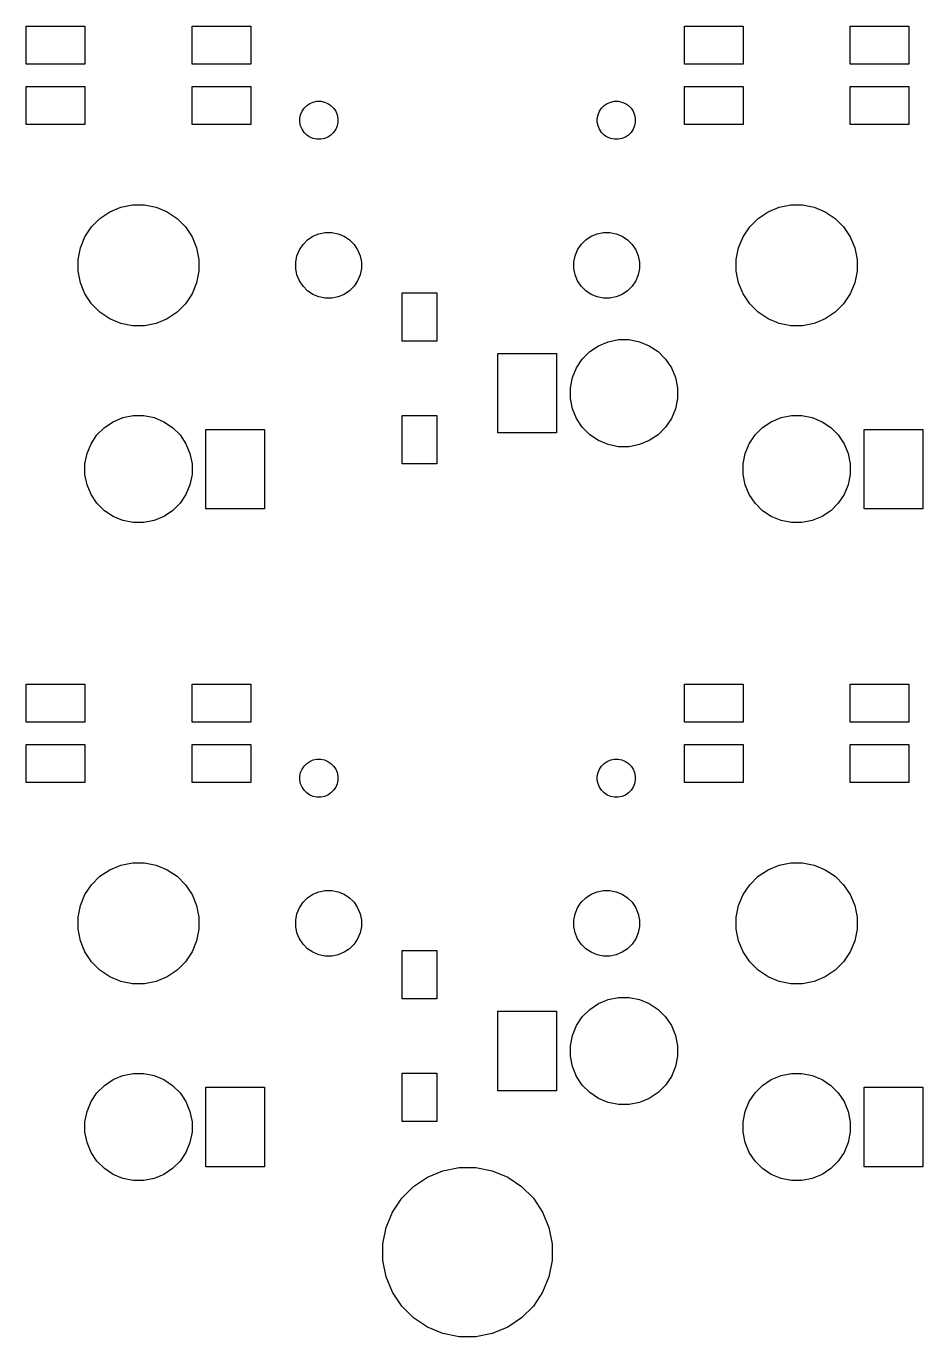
# Model space of a CAD drawing. Extents: x 33 to 239, y -108 to -27.
# Drawn here: x 134.05 to 160, y -73.33 to -35.38 of the extents above; entities that cross this region are included whole.
import ezdxf

# ---------------------------------------------------------------- set-up
doc = ezdxf.new("R2010")
doc.units = 0
doc.layers.add('BLACK', color=7, linetype='CONTINUOUS')

msp = doc.modelspace()

# ---------------------------------------------------------------- linework, layer by layer
at = {"layer": 'BLACK', "linetype": 'CONTINUOUS'}
for p, q in [((134.05, -36.475), (134.05, -35.375)), ((134.05, -35.375), (135.75, -35.375)), ((135.75, -35.375), (135.75, -36.475)), ((138.85, -36.475), (138.85, -35.375)), ((138.85, -35.375), (140.55, -35.375)), ((140.55, -35.375), (140.55, -36.475)), ((153.1, -36.475), (153.1, -35.375)), ((153.1, -35.375), (154.8, -35.375)), ((154.8, -35.375), (154.8, -36.475)), ((157.9, -36.475), (157.9, -35.375)), ((157.9, -35.375), (159.6, -35.375)), ((159.6, -35.375), (159.6, -36.475)), ((135.75, -36.475), (134.05, -36.475)), ((140.55, -36.475), (138.85, -36.475)), ((154.8, -36.475), (153.1, -36.475)), ((159.6, -36.475), (157.9, -36.475)), ((134.05, -38.225), (134.05, -37.125)), ((134.05, -37.125), (135.75, -37.125)), ((135.75, -37.125), (135.75, -38.225)), ((138.85, -38.225), (138.85, -37.125)), ((138.85, -37.125), (140.55, -37.125)), ((140.55, -37.125), (140.55, -38.225)), ((153.1, -38.225), (153.1, -37.125)), ((153.1, -37.125), (154.8, -37.125)), ((154.8, -37.125), (154.8, -38.225)), ((157.9, -38.225), (157.9, -37.125)), ((157.9, -37.125), (159.6, -37.125)), ((159.6, -37.125), (159.6, -38.225)), ((142.36, -37.5711), (142.466, -37.55)), ((142.466, -37.55), (142.574, -37.55)), ((142.574, -37.55), (142.68, -37.5711)), ((150.97, -37.5711), (151.076, -37.55)), ((151.076, -37.55), (151.184, -37.55)), ((151.184, -37.55), (151.29, -37.5711)), ((141.97, -38.0458), (141.991, -37.9396)), ((141.991, -37.9396), (142.033, -37.8395)), ((142.033, -37.8395), (142.093, -37.7494)), ((142.093, -37.7494), (142.169, -37.6728)), ((142.169, -37.6728), (142.259, -37.6126)), ((142.259, -37.6126), (142.36, -37.5711)), ((142.68, -37.5711), (142.781, -37.6126)), ((142.781, -37.6126), (142.871, -37.6728)), ((142.871, -37.6728), (142.947, -37.7494)), ((142.947, -37.7494), (143.007, -37.8395)), ((143.007, -37.8395), (143.049, -37.9396)), ((143.049, -37.9396), (143.07, -38.0458)), ((150.58, -38.0458), (150.601, -37.9396)), ((150.601, -37.9396), (150.643, -37.8395)), ((150.643, -37.8395), (150.703, -37.7494)), ((150.703, -37.7494), (150.779, -37.6728)), ((150.779, -37.6728), (150.869, -37.6126)), ((150.869, -37.6126), (150.97, -37.5711)), ((151.29, -37.5711), (151.391, -37.6126)), ((151.391, -37.6126), (151.481, -37.6728)), ((151.481, -37.6728), (151.557, -37.7494)), ((151.557, -37.7494), (151.617, -37.8395)), ((151.617, -37.8395), (151.659, -37.9396)), ((151.659, -37.9396), (151.68, -38.0458)), ((135.75, -38.225), (134.05, -38.225)), ((140.55, -38.225), (138.85, -38.225)), ((141.97, -38.1542), (141.97, -38.0458)), ((141.991, -38.2604), (141.97, -38.1542)), ((142.033, -38.3605), (141.991, -38.2604)), ((143.049, -38.2604), (143.007, -38.3605)), ((143.07, -38.1542), (143.049, -38.2604)), ((143.07, -38.0458), (143.07, -38.1542)), ((150.58, -38.1542), (150.58, -38.0458)), ((150.601, -38.2604), (150.58, -38.1542)), ((150.643, -38.3605), (150.601, -38.2604)), ((151.659, -38.2604), (151.617, -38.3605)), ((151.68, -38.1542), (151.659, -38.2604)), ((151.68, -38.0458), (151.68, -38.1542)), ((154.8, -38.225), (153.1, -38.225)), ((159.6, -38.225), (157.9, -38.225)), ((142.093, -38.4506), (142.033, -38.3605)), ((142.169, -38.5272), (142.093, -38.4506)), ((142.259, -38.5874), (142.169, -38.5272)), ((142.36, -38.6289), (142.259, -38.5874)), ((142.466, -38.65), (142.36, -38.6289)), ((142.574, -38.65), (142.466, -38.65)), ((142.68, -38.6289), (142.574, -38.65)), ((142.781, -38.5874), (142.68, -38.6289)), ((142.871, -38.5272), (142.781, -38.5874)), ((142.947, -38.4506), (142.871, -38.5272)), ((143.007, -38.3605), (142.947, -38.4506)), ((150.703, -38.4506), (150.643, -38.3605)), ((150.779, -38.5272), (150.703, -38.4506)), ((150.869, -38.5874), (150.779, -38.5272)), ((150.97, -38.6289), (150.869, -38.5874)), ((151.076, -38.65), (150.97, -38.6289)), ((151.184, -38.65), (151.076, -38.65)), ((151.29, -38.6289), (151.184, -38.65)), ((151.391, -38.5874), (151.29, -38.6289)), ((151.481, -38.5272), (151.391, -38.5874)), ((151.557, -38.4506), (151.481, -38.5272)), ((151.617, -38.3605), (151.557, -38.4506)), ((136.79, -40.6173), (137.128, -40.55)), ((137.128, -40.55), (137.472, -40.55)), ((137.472, -40.55), (137.81, -40.6173)), ((155.84, -40.6173), (156.178, -40.55)), ((156.178, -40.55), (156.522, -40.55)), ((156.522, -40.55), (156.86, -40.6173)), ((135.941, -41.1844), (136.184, -40.9407)), ((136.184, -40.9407), (136.471, -40.7492)), ((136.471, -40.7492), (136.79, -40.6173)), ((137.81, -40.6173), (138.129, -40.7492)), ((138.129, -40.7492), (138.416, -40.9407)), ((138.416, -40.9407), (138.659, -41.1844)), ((154.991, -41.1844), (155.234, -40.9407)), ((155.234, -40.9407), (155.521, -40.7492)), ((155.521, -40.7492), (155.84, -40.6173)), ((156.86, -40.6173), (157.179, -40.7492)), ((157.179, -40.7492), (157.466, -40.9407)), ((157.466, -40.9407), (157.709, -41.1844)), ((135.749, -41.4711), (135.941, -41.1844)), ((138.659, -41.1844), (138.851, -41.4711)), ((142.523, -41.3865), (142.706, -41.35)), ((142.706, -41.35), (142.894, -41.35)), ((142.894, -41.35), (143.077, -41.3865)), ((150.573, -41.3865), (150.756, -41.35)), ((150.756, -41.35), (150.944, -41.35)), ((150.944, -41.35), (151.127, -41.3865)), ((154.799, -41.4711), (154.991, -41.1844)), ((157.709, -41.1844), (157.901, -41.4711)), ((135.617, -41.7895), (135.749, -41.4711)), ((138.851, -41.4711), (138.983, -41.7895)), ((141.958, -41.85), (142.062, -41.6944)), ((142.062, -41.6944), (142.194, -41.5621)), ((142.194, -41.5621), (142.35, -41.4581)), ((142.35, -41.4581), (142.523, -41.3865)), ((143.077, -41.3865), (143.25, -41.4581)), ((143.25, -41.4581), (143.406, -41.5621)), ((143.406, -41.5621), (143.538, -41.6944)), ((143.538, -41.6944), (143.642, -41.85)), ((150.008, -41.85), (150.112, -41.6944)), ((150.112, -41.6944), (150.244, -41.5621)), ((150.244, -41.5621), (150.4, -41.4581)), ((150.4, -41.4581), (150.573, -41.3865)), ((151.127, -41.3865), (151.3, -41.4581)), ((151.3, -41.4581), (151.456, -41.5621)), ((151.456, -41.5621), (151.588, -41.6944)), ((151.588, -41.6944), (151.692, -41.85)), ((154.667, -41.7895), (154.799, -41.4711)), ((157.901, -41.4711), (158.033, -41.7895)), ((135.55, -42.1276), (135.617, -41.7895)), ((138.983, -41.7895), (139.05, -42.1276)), ((141.85, -42.2064), (141.887, -42.0229)), ((141.887, -42.0229), (141.958, -41.85)), ((143.642, -41.85), (143.713, -42.0229)), ((143.713, -42.0229), (143.75, -42.2064)), ((149.9, -42.2064), (149.937, -42.0229)), ((149.937, -42.0229), (150.008, -41.85)), ((151.692, -41.85), (151.763, -42.0229)), ((151.763, -42.0229), (151.8, -42.2064)), ((154.6, -42.1276), (154.667, -41.7895)), ((158.033, -41.7895), (158.1, -42.1276)), ((135.55, -42.4724), (135.55, -42.1276)), ((135.617, -42.8105), (135.55, -42.4724)), ((139.05, -42.4724), (138.983, -42.8105)), ((139.05, -42.1276), (139.05, -42.4724)), ((141.85, -42.3936), (141.85, -42.2064)), ((141.887, -42.5771), (141.85, -42.3936)), ((143.75, -42.3936), (143.713, -42.5771)), ((143.75, -42.2064), (143.75, -42.3936)), ((149.9, -42.3936), (149.9, -42.2064)), ((149.937, -42.5771), (149.9, -42.3936)), ((151.8, -42.3936), (151.763, -42.5771)), ((151.8, -42.2064), (151.8, -42.3936)), ((154.6, -42.4724), (154.6, -42.1276)), ((154.667, -42.8105), (154.6, -42.4724)), ((158.1, -42.4724), (158.033, -42.8105)), ((158.1, -42.1276), (158.1, -42.4724)), ((135.749, -43.1289), (135.617, -42.8105)), ((138.983, -42.8105), (138.851, -43.1289)), ((141.958, -42.75), (141.887, -42.5771)), ((142.062, -42.9056), (141.958, -42.75)), ((143.642, -42.75), (143.538, -42.9056)), ((143.713, -42.5771), (143.642, -42.75)), ((150.008, -42.75), (149.937, -42.5771)), ((150.112, -42.9056), (150.008, -42.75)), ((151.692, -42.75), (151.588, -42.9056)), ((151.763, -42.5771), (151.692, -42.75)), ((154.799, -43.1289), (154.667, -42.8105)), ((158.033, -42.8105), (157.901, -43.1289)), ((135.941, -43.4156), (135.749, -43.1289)), ((138.851, -43.1289), (138.659, -43.4156)), ((142.194, -43.0379), (142.062, -42.9056)), ((142.35, -43.1419), (142.194, -43.0379)), ((142.523, -43.2135), (142.35, -43.1419)), ((142.706, -43.25), (142.523, -43.2135)), ((142.894, -43.25), (142.706, -43.25)), ((143.077, -43.2135), (142.894, -43.25)), ((143.25, -43.1419), (143.077, -43.2135)), ((143.406, -43.0379), (143.25, -43.1419)), ((143.538, -42.9056), (143.406, -43.0379)), ((144.931, -44.4937), (144.931, -43.0937)), ((144.931, -43.0937), (145.931, -43.0937)), ((145.931, -43.0937), (145.931, -44.4937)), ((150.244, -43.0379), (150.112, -42.9056)), ((150.4, -43.1419), (150.244, -43.0379)), ((150.573, -43.2135), (150.4, -43.1419)), ((150.756, -43.25), (150.573, -43.2135)), ((150.944, -43.25), (150.756, -43.25)), ((151.127, -43.2135), (150.944, -43.25)), ((151.3, -43.1419), (151.127, -43.2135)), ((151.456, -43.0379), (151.3, -43.1419)), ((151.588, -42.9056), (151.456, -43.0379)), ((154.991, -43.4156), (154.799, -43.1289)), ((157.901, -43.1289), (157.709, -43.4156)), ((136.184, -43.6593), (135.941, -43.4156)), ((138.659, -43.4156), (138.416, -43.6593)), ((155.234, -43.6593), (154.991, -43.4156)), ((157.709, -43.4156), (157.466, -43.6593)), ((136.471, -43.8508), (136.184, -43.6593)), ((136.79, -43.9827), (136.471, -43.8508)), ((137.128, -44.05), (136.79, -43.9827)), ((137.81, -43.9827), (137.472, -44.05)), ((138.129, -43.8508), (137.81, -43.9827)), ((138.416, -43.6593), (138.129, -43.8508)), ((155.521, -43.8508), (155.234, -43.6593)), ((155.84, -43.9827), (155.521, -43.8508)), ((156.178, -44.05), (155.84, -43.9827)), ((156.86, -43.9827), (156.522, -44.05)), ((157.179, -43.8508), (156.86, -43.9827)), ((157.466, -43.6593), (157.179, -43.8508)), ((137.472, -44.05), (137.128, -44.05)), ((156.522, -44.05), (156.178, -44.05)), ((145.931, -44.4937), (144.931, -44.4937)), ((150.362, -44.796), (150.616, -44.6264)), ((150.616, -44.6264), (150.898, -44.5096)), ((150.898, -44.5096), (151.197, -44.45)), ((151.197, -44.45), (151.503, -44.45)), ((151.503, -44.45), (151.802, -44.5096)), ((151.802, -44.5096), (152.084, -44.6264)), ((152.084, -44.6264), (152.338, -44.796)), ((147.7, -47.15), (147.7, -44.85)), ((147.7, -44.85), (149.4, -44.85)), ((149.4, -44.85), (149.4, -47.15)), ((149.976, -45.2658), (150.146, -45.0119)), ((150.146, -45.0119), (150.362, -44.796)), ((152.338, -44.796), (152.554, -45.0119)), ((152.554, -45.0119), (152.724, -45.2658)), ((149.86, -45.5479), (149.976, -45.2658)), ((152.724, -45.2658), (152.84, -45.5479)), ((149.8, -45.8473), (149.86, -45.5479)), ((149.8, -46.1527), (149.8, -45.8473)), ((152.84, -45.5479), (152.9, -45.8473)), ((152.9, -45.8473), (152.9, -46.1527)), ((149.86, -46.4521), (149.8, -46.1527)), ((152.9, -46.1527), (152.84, -46.4521)), ((136.848, -46.7096), (137.147, -46.65)), ((137.147, -46.65), (137.453, -46.65)), ((137.453, -46.65), (137.752, -46.7096)), ((144.931, -48.0437), (144.931, -46.6437)), ((144.931, -46.6437), (145.931, -46.6437)), ((145.931, -46.6437), (145.931, -48.0437)), ((149.976, -46.7342), (149.86, -46.4521)), ((152.84, -46.4521), (152.724, -46.7342)), ((155.898, -46.7096), (156.197, -46.65)), ((156.197, -46.65), (156.503, -46.65)), ((156.503, -46.65), (156.802, -46.7096)), ((136.096, -47.2119), (136.312, -46.996)), ((136.312, -46.996), (136.566, -46.8264)), ((136.566, -46.8264), (136.848, -46.7096)), ((137.752, -46.7096), (138.034, -46.8264)), ((138.034, -46.8264), (138.288, -46.996)), ((138.288, -46.996), (138.504, -47.2119)), ((139.25, -49.35), (139.25, -47.05)), ((139.25, -47.05), (140.95, -47.05)), ((140.95, -47.05), (140.95, -49.35)), ((150.146, -46.9881), (149.976, -46.7342)), ((150.362, -47.204), (150.146, -46.9881)), ((152.554, -46.9881), (152.338, -47.204)), ((152.724, -46.7342), (152.554, -46.9881)), ((155.146, -47.2119), (155.362, -46.996)), ((155.362, -46.996), (155.616, -46.8264)), ((155.616, -46.8264), (155.898, -46.7096)), ((156.802, -46.7096), (157.084, -46.8264)), ((157.084, -46.8264), (157.338, -46.996)), ((157.338, -46.996), (157.554, -47.2119)), ((158.3, -49.35), (158.3, -47.05)), ((158.3, -47.05), (160, -47.05)), ((160, -47.05), (160, -49.35)), ((135.926, -47.4658), (136.096, -47.2119)), ((138.504, -47.2119), (138.674, -47.4658)), ((149.4, -47.15), (147.7, -47.15)), ((150.616, -47.3736), (150.362, -47.204)), ((150.898, -47.4904), (150.616, -47.3736)), ((152.084, -47.3736), (151.802, -47.4904)), ((152.338, -47.204), (152.084, -47.3736)), ((154.976, -47.4658), (155.146, -47.2119)), ((157.554, -47.2119), (157.724, -47.4658)), ((135.75, -48.0473), (135.81, -47.7479)), ((135.81, -47.7479), (135.926, -47.4658)), ((138.674, -47.4658), (138.79, -47.7479)), ((138.79, -47.7479), (138.85, -48.0473)), ((151.197, -47.55), (150.898, -47.4904)), ((151.503, -47.55), (151.197, -47.55)), ((151.802, -47.4904), (151.503, -47.55)), ((154.8, -48.0473), (154.86, -47.7479)), ((154.86, -47.7479), (154.976, -47.4658)), ((157.724, -47.4658), (157.84, -47.7479)), ((157.84, -47.7479), (157.9, -48.0473)), ((135.75, -48.3527), (135.75, -48.0473)), ((138.85, -48.0473), (138.85, -48.3527)), ((145.931, -48.0437), (144.931, -48.0437)), ((154.8, -48.3527), (154.8, -48.0473)), ((157.9, -48.0473), (157.9, -48.3527)), ((135.81, -48.6521), (135.75, -48.3527)), ((138.85, -48.3527), (138.79, -48.6521)), ((154.86, -48.6521), (154.8, -48.3527)), ((157.9, -48.3527), (157.84, -48.6521)), ((135.926, -48.9342), (135.81, -48.6521)), ((136.096, -49.1881), (135.926, -48.9342)), ((138.674, -48.9342), (138.504, -49.1881)), ((138.79, -48.6521), (138.674, -48.9342)), ((154.976, -48.9342), (154.86, -48.6521)), ((155.146, -49.1881), (154.976, -48.9342)), ((157.724, -48.9342), (157.554, -49.1881)), ((157.84, -48.6521), (157.724, -48.9342)), ((136.312, -49.404), (136.096, -49.1881)), ((138.504, -49.1881), (138.288, -49.404)), ((155.362, -49.404), (155.146, -49.1881)), ((157.554, -49.1881), (157.338, -49.404)), ((136.566, -49.5736), (136.312, -49.404)), ((136.848, -49.6904), (136.566, -49.5736)), ((137.147, -49.75), (136.848, -49.6904)), ((137.752, -49.6904), (137.453, -49.75)), ((138.034, -49.5736), (137.752, -49.6904)), ((138.288, -49.404), (138.034, -49.5736)), ((140.95, -49.35), (139.25, -49.35)), ((155.616, -49.5736), (155.362, -49.404)), ((155.898, -49.6904), (155.616, -49.5736)), ((156.197, -49.75), (155.898, -49.6904)), ((156.802, -49.6904), (156.503, -49.75)), ((157.084, -49.5736), (156.802, -49.6904)), ((157.338, -49.404), (157.084, -49.5736)), ((160, -49.35), (158.3, -49.35)), ((137.453, -49.75), (137.147, -49.75)), ((156.503, -49.75), (156.197, -49.75)), ((134.05, -55.525), (134.05, -54.425)), ((134.05, -54.425), (135.75, -54.425)), ((135.75, -54.425), (135.75, -55.525)), ((138.85, -55.525), (138.85, -54.425)), ((138.85, -54.425), (140.55, -54.425)), ((140.55, -54.425), (140.55, -55.525)), ((153.1, -55.525), (153.1, -54.425)), ((153.1, -54.425), (154.8, -54.425)), ((154.8, -54.425), (154.8, -55.525)), ((157.9, -55.525), (157.9, -54.425)), ((157.9, -54.425), (159.6, -54.425)), ((159.6, -54.425), (159.6, -55.525)), ((135.75, -55.525), (134.05, -55.525)), ((140.55, -55.525), (138.85, -55.525)), ((154.8, -55.525), (153.1, -55.525)), ((159.6, -55.525), (157.9, -55.525)), ((134.05, -57.275), (134.05, -56.175)), ((134.05, -56.175), (135.75, -56.175)), ((135.75, -56.175), (135.75, -57.275)), ((138.85, -57.275), (138.85, -56.175)), ((138.85, -56.175), (140.55, -56.175)), ((140.55, -56.175), (140.55, -57.275)), ((153.1, -57.275), (153.1, -56.175)), ((153.1, -56.175), (154.8, -56.175)), ((154.8, -56.175), (154.8, -57.275)), ((157.9, -57.275), (157.9, -56.175)), ((157.9, -56.175), (159.6, -56.175)), ((159.6, -56.175), (159.6, -57.275)), ((141.991, -56.9896), (142.033, -56.8895)), ((142.033, -56.8895), (142.093, -56.7994)), ((142.093, -56.7994), (142.169, -56.7228)), ((142.169, -56.7228), (142.259, -56.6626)), ((142.259, -56.6626), (142.36, -56.6211)), ((142.36, -56.6211), (142.466, -56.6)), ((142.466, -56.6), (142.574, -56.6)), ((142.574, -56.6), (142.68, -56.6211)), ((142.68, -56.6211), (142.781, -56.6626)), ((142.781, -56.6626), (142.871, -56.7228)), ((142.871, -56.7228), (142.947, -56.7994)), ((142.947, -56.7994), (143.007, -56.8895)), ((143.007, -56.8895), (143.049, -56.9896)), ((150.601, -56.9896), (150.643, -56.8895)), ((150.643, -56.8895), (150.703, -56.7994)), ((150.703, -56.7994), (150.779, -56.7228)), ((150.779, -56.7228), (150.869, -56.6626)), ((150.869, -56.6626), (150.97, -56.6211)), ((150.97, -56.6211), (151.076, -56.6)), ((151.076, -56.6), (151.184, -56.6)), ((151.184, -56.6), (151.29, -56.6211)), ((151.29, -56.6211), (151.391, -56.6626)), ((151.391, -56.6626), (151.481, -56.7228)), ((151.481, -56.7228), (151.557, -56.7994)), ((151.557, -56.7994), (151.617, -56.8895)), ((151.617, -56.8895), (151.659, -56.9896)), ((135.75, -57.275), (134.05, -57.275)), ((140.55, -57.275), (138.85, -57.275)), ((141.97, -57.0958), (141.991, -56.9896)), ((141.97, -57.2042), (141.97, -57.0958)), ((141.991, -57.3104), (141.97, -57.2042)), ((143.049, -56.9896), (143.07, -57.0958)), ((143.07, -57.2042), (143.049, -57.3104)), ((143.07, -57.0958), (143.07, -57.2042)), ((150.58, -57.0958), (150.601, -56.9896)), ((150.58, -57.2042), (150.58, -57.0958)), ((150.601, -57.3104), (150.58, -57.2042)), ((151.659, -56.9896), (151.68, -57.0958)), ((151.68, -57.2042), (151.659, -57.3104)), ((151.68, -57.0958), (151.68, -57.2042)), ((154.8, -57.275), (153.1, -57.275)), ((159.6, -57.275), (157.9, -57.275)), ((142.033, -57.4105), (141.991, -57.3104)), ((142.093, -57.5006), (142.033, -57.4105)), ((142.169, -57.5772), (142.093, -57.5006)), ((142.259, -57.6374), (142.169, -57.5772)), ((142.36, -57.6789), (142.259, -57.6374)), ((142.466, -57.7), (142.36, -57.6789)), ((142.68, -57.6789), (142.574, -57.7)), ((142.781, -57.6374), (142.68, -57.6789)), ((142.871, -57.5772), (142.781, -57.6374)), ((142.947, -57.5006), (142.871, -57.5772)), ((143.007, -57.4105), (142.947, -57.5006)), ((143.049, -57.3104), (143.007, -57.4105)), ((150.643, -57.4105), (150.601, -57.3104)), ((150.703, -57.5006), (150.643, -57.4105)), ((150.779, -57.5772), (150.703, -57.5006)), ((150.869, -57.6374), (150.779, -57.5772)), ((150.97, -57.6789), (150.869, -57.6374)), ((151.076, -57.7), (150.97, -57.6789)), ((151.29, -57.6789), (151.184, -57.7)), ((151.391, -57.6374), (151.29, -57.6789)), ((151.481, -57.5772), (151.391, -57.6374)), ((151.557, -57.5006), (151.481, -57.5772)), ((151.617, -57.4105), (151.557, -57.5006)), ((151.659, -57.3104), (151.617, -57.4105)), ((142.574, -57.7), (142.466, -57.7)), ((151.184, -57.7), (151.076, -57.7)), ((136.184, -59.9907), (136.471, -59.7992)), ((136.471, -59.7992), (136.79, -59.6673)), ((136.79, -59.6673), (137.128, -59.6)), ((137.128, -59.6), (137.472, -59.6)), ((137.472, -59.6), (137.81, -59.6673)), ((137.81, -59.6673), (138.129, -59.7992)), ((138.129, -59.7992), (138.416, -59.9907)), ((155.234, -59.9907), (155.521, -59.7992)), ((155.521, -59.7992), (155.84, -59.6673)), ((155.84, -59.6673), (156.178, -59.6)), ((156.178, -59.6), (156.522, -59.6)), ((156.522, -59.6), (156.86, -59.6673)), ((156.86, -59.6673), (157.179, -59.7992)), ((157.179, -59.7992), (157.466, -59.9907)), ((135.749, -60.5211), (135.941, -60.2344)), ((135.941, -60.2344), (136.184, -59.9907)), ((138.416, -59.9907), (138.659, -60.2344)), ((138.659, -60.2344), (138.851, -60.5211)), ((154.799, -60.5211), (154.991, -60.2344)), ((154.991, -60.2344), (155.234, -59.9907)), ((157.466, -59.9907), (157.709, -60.2344)), ((157.709, -60.2344), (157.901, -60.5211)), ((135.617, -60.8395), (135.749, -60.5211)), ((138.851, -60.5211), (138.983, -60.8395)), ((142.062, -60.7444), (142.194, -60.6121)), ((142.194, -60.6121), (142.35, -60.5081)), ((142.35, -60.5081), (142.523, -60.4365)), ((142.523, -60.4365), (142.706, -60.4)), ((142.706, -60.4), (142.894, -60.4)), ((142.894, -60.4), (143.077, -60.4365)), ((143.077, -60.4365), (143.25, -60.5081)), ((143.25, -60.5081), (143.406, -60.6121)), ((143.406, -60.6121), (143.538, -60.7444)), ((150.112, -60.7444), (150.244, -60.6121)), ((150.244, -60.6121), (150.4, -60.5081)), ((150.4, -60.5081), (150.573, -60.4365)), ((150.573, -60.4365), (150.756, -60.4)), ((150.756, -60.4), (150.944, -60.4)), ((150.944, -60.4), (151.127, -60.4365)), ((151.127, -60.4365), (151.3, -60.5081)), ((151.3, -60.5081), (151.456, -60.6121)), ((151.456, -60.6121), (151.588, -60.7444)), ((154.667, -60.8395), (154.799, -60.5211)), ((157.901, -60.5211), (158.033, -60.8395)), ((135.55, -61.1776), (135.617, -60.8395)), ((138.983, -60.8395), (139.05, -61.1776)), ((141.85, -61.2564), (141.887, -61.0729)), ((141.887, -61.0729), (141.958, -60.9)), ((141.958, -60.9), (142.062, -60.7444)), ((143.538, -60.7444), (143.642, -60.9)), ((143.642, -60.9), (143.713, -61.0729)), ((143.713, -61.0729), (143.75, -61.2564)), ((149.9, -61.2564), (149.937, -61.0729)), ((149.937, -61.0729), (150.008, -60.9)), ((150.008, -60.9), (150.112, -60.7444)), ((151.588, -60.7444), (151.692, -60.9)), ((151.692, -60.9), (151.763, -61.0729)), ((151.763, -61.0729), (151.8, -61.2564)), ((154.6, -61.1776), (154.667, -60.8395)), ((158.033, -60.8395), (158.1, -61.1776)), ((135.55, -61.5224), (135.55, -61.1776)), ((139.05, -61.1776), (139.05, -61.5224)), ((141.85, -61.4436), (141.85, -61.2564)), ((141.887, -61.6271), (141.85, -61.4436)), ((143.75, -61.4436), (143.713, -61.6271)), ((143.75, -61.2564), (143.75, -61.4436)), ((149.9, -61.4436), (149.9, -61.2564)), ((149.937, -61.6271), (149.9, -61.4436)), ((151.8, -61.4436), (151.763, -61.6271)), ((151.8, -61.2564), (151.8, -61.4436)), ((154.6, -61.5224), (154.6, -61.1776)), ((158.1, -61.1776), (158.1, -61.5224)), ((135.617, -61.8605), (135.55, -61.5224)), ((139.05, -61.5224), (138.983, -61.8605)), ((141.958, -61.8), (141.887, -61.6271)), ((142.062, -61.9556), (141.958, -61.8)), ((143.642, -61.8), (143.538, -61.9556)), ((143.713, -61.6271), (143.642, -61.8)), ((150.008, -61.8), (149.937, -61.6271)), ((150.112, -61.9556), (150.008, -61.8)), ((151.692, -61.8), (151.588, -61.9556)), ((151.763, -61.6271), (151.692, -61.8)), ((154.667, -61.8605), (154.6, -61.5224)), ((158.1, -61.5224), (158.033, -61.8605)), ((135.749, -62.1789), (135.617, -61.8605)), ((135.941, -62.4656), (135.749, -62.1789)), ((138.851, -62.1789), (138.659, -62.4656)), ((138.983, -61.8605), (138.851, -62.1789)), ((142.194, -62.0879), (142.062, -61.9556)), ((142.35, -62.1919), (142.194, -62.0879)), ((142.523, -62.2635), (142.35, -62.1919)), ((143.25, -62.1919), (143.077, -62.2635)), ((143.406, -62.0879), (143.25, -62.1919)), ((143.538, -61.9556), (143.406, -62.0879)), ((144.931, -63.5437), (144.931, -62.1437)), ((144.931, -62.1437), (145.931, -62.1437)), ((145.931, -62.1437), (145.931, -63.5437)), ((150.244, -62.0879), (150.112, -61.9556)), ((150.4, -62.1919), (150.244, -62.0879)), ((150.573, -62.2635), (150.4, -62.1919)), ((151.3, -62.1919), (151.127, -62.2635)), ((151.456, -62.0879), (151.3, -62.1919)), ((151.588, -61.9556), (151.456, -62.0879)), ((154.799, -62.1789), (154.667, -61.8605)), ((154.991, -62.4656), (154.799, -62.1789)), ((157.901, -62.1789), (157.709, -62.4656)), ((158.033, -61.8605), (157.901, -62.1789)), ((136.184, -62.7093), (135.941, -62.4656)), ((138.659, -62.4656), (138.416, -62.7093)), ((142.706, -62.3), (142.523, -62.2635)), ((142.894, -62.3), (142.706, -62.3)), ((143.077, -62.2635), (142.894, -62.3)), ((150.756, -62.3), (150.573, -62.2635)), ((150.944, -62.3), (150.756, -62.3)), ((151.127, -62.2635), (150.944, -62.3)), ((155.234, -62.7093), (154.991, -62.4656)), ((157.709, -62.4656), (157.466, -62.7093)), ((136.471, -62.9008), (136.184, -62.7093)), ((136.79, -63.0327), (136.471, -62.9008)), ((138.129, -62.9008), (137.81, -63.0327)), ((138.416, -62.7093), (138.129, -62.9008)), ((155.521, -62.9008), (155.234, -62.7093)), ((155.84, -63.0327), (155.521, -62.9008)), ((157.179, -62.9008), (156.86, -63.0327)), ((157.466, -62.7093), (157.179, -62.9008)), ((137.128, -63.1), (136.79, -63.0327)), ((137.472, -63.1), (137.128, -63.1)), ((137.81, -63.0327), (137.472, -63.1)), ((156.178, -63.1), (155.84, -63.0327)), ((156.522, -63.1), (156.178, -63.1)), ((156.86, -63.0327), (156.522, -63.1)), ((145.931, -63.5437), (144.931, -63.5437)), ((150.362, -63.846), (150.616, -63.6764)), ((150.616, -63.6764), (150.898, -63.5596)), ((150.898, -63.5596), (151.197, -63.5)), ((151.197, -63.5), (151.503, -63.5)), ((151.503, -63.5), (151.802, -63.5596)), ((151.802, -63.5596), (152.084, -63.6764)), ((152.084, -63.6764), (152.338, -63.846)), ((147.7, -66.2), (147.7, -63.9)), ((147.7, -63.9), (149.4, -63.9)), ((149.4, -63.9), (149.4, -66.2)), ((149.976, -64.3158), (150.146, -64.0619)), ((150.146, -64.0619), (150.362, -63.846)), ((152.338, -63.846), (152.554, -64.0619)), ((152.554, -64.0619), (152.724, -64.3158)), ((149.86, -64.5979), (149.976, -64.3158)), ((152.724, -64.3158), (152.84, -64.5979)), ((149.8, -64.8973), (149.86, -64.5979)), ((152.84, -64.5979), (152.9, -64.8973)), ((149.8, -65.2027), (149.8, -64.8973)), ((149.86, -65.5021), (149.8, -65.2027)), ((152.9, -65.2027), (152.84, -65.5021)), ((152.9, -64.8973), (152.9, -65.2027)), ((149.976, -65.7842), (149.86, -65.5021)), ((152.84, -65.5021), (152.724, -65.7842)), ((136.312, -66.046), (136.566, -65.8764)), ((136.566, -65.8764), (136.848, -65.7596)), ((136.848, -65.7596), (137.147, -65.7)), ((137.147, -65.7), (137.453, -65.7)), ((137.453, -65.7), (137.752, -65.7596)), ((137.752, -65.7596), (138.034, -65.8764)), ((138.034, -65.8764), (138.288, -66.046)), ((144.931, -67.0937), (144.931, -65.6937)), ((144.931, -65.6937), (145.931, -65.6937)), ((145.931, -65.6937), (145.931, -67.0937)), ((150.146, -66.0381), (149.976, -65.7842)), ((152.724, -65.7842), (152.554, -66.0381)), ((155.362, -66.046), (155.616, -65.8764)), ((155.616, -65.8764), (155.898, -65.7596)), ((155.898, -65.7596), (156.197, -65.7)), ((156.197, -65.7), (156.503, -65.7)), ((156.503, -65.7), (156.802, -65.7596)), ((156.802, -65.7596), (157.084, -65.8764)), ((157.084, -65.8764), (157.338, -66.046)), ((135.926, -66.5158), (136.096, -66.2619)), ((136.096, -66.2619), (136.312, -66.046)), ((138.288, -66.046), (138.504, -66.2619)), ((138.504, -66.2619), (138.674, -66.5158)), ((139.25, -68.4), (139.25, -66.1)), ((139.25, -66.1), (140.95, -66.1)), ((140.95, -66.1), (140.95, -68.4)), ((149.4, -66.2), (147.7, -66.2)), ((150.362, -66.254), (150.146, -66.0381)), ((150.616, -66.4236), (150.362, -66.254)), ((152.338, -66.254), (152.084, -66.4236)), ((152.554, -66.0381), (152.338, -66.254)), ((154.976, -66.5158), (155.146, -66.2619)), ((155.146, -66.2619), (155.362, -66.046)), ((157.338, -66.046), (157.554, -66.2619)), ((157.554, -66.2619), (157.724, -66.5158)), ((158.3, -68.4), (158.3, -66.1)), ((158.3, -66.1), (160, -66.1)), ((160, -66.1), (160, -68.4)), ((135.81, -66.7979), (135.926, -66.5158)), ((138.674, -66.5158), (138.79, -66.7979)), ((150.898, -66.5404), (150.616, -66.4236)), ((151.197, -66.6), (150.898, -66.5404)), ((151.503, -66.6), (151.197, -66.6)), ((151.802, -66.5404), (151.503, -66.6)), ((152.084, -66.4236), (151.802, -66.5404)), ((154.86, -66.7979), (154.976, -66.5158)), ((157.724, -66.5158), (157.84, -66.7979)), ((135.75, -67.0973), (135.81, -66.7979)), ((135.75, -67.4027), (135.75, -67.0973)), ((138.79, -66.7979), (138.85, -67.0973)), ((138.85, -67.0973), (138.85, -67.4027)), ((145.931, -67.0937), (144.931, -67.0937)), ((154.8, -67.0973), (154.86, -66.7979)), ((154.8, -67.4027), (154.8, -67.0973)), ((157.84, -66.7979), (157.9, -67.0973)), ((157.9, -67.0973), (157.9, -67.4027)), ((135.81, -67.7021), (135.75, -67.4027)), ((138.85, -67.4027), (138.79, -67.7021)), ((154.86, -67.7021), (154.8, -67.4027)), ((157.9, -67.4027), (157.84, -67.7021)), ((135.926, -67.9842), (135.81, -67.7021)), ((138.79, -67.7021), (138.674, -67.9842)), ((154.976, -67.9842), (154.86, -67.7021)), ((157.84, -67.7021), (157.724, -67.9842)), ((136.096, -68.2381), (135.926, -67.9842)), ((136.312, -68.454), (136.096, -68.2381)), ((138.504, -68.2381), (138.288, -68.454)), ((138.674, -67.9842), (138.504, -68.2381)), ((155.146, -68.2381), (154.976, -67.9842)), ((155.362, -68.454), (155.146, -68.2381)), ((157.554, -68.2381), (157.338, -68.454)), ((157.724, -67.9842), (157.554, -68.2381)), ((136.566, -68.6236), (136.312, -68.454)), ((136.848, -68.7404), (136.566, -68.6236)), ((138.034, -68.6236), (137.752, -68.7404)), ((138.288, -68.454), (138.034, -68.6236)), ((140.95, -68.4), (139.25, -68.4)), ((145.664, -68.7038), (146.11, -68.5192)), ((146.11, -68.5192), (146.584, -68.425)), ((146.584, -68.425), (147.066, -68.425)), ((147.066, -68.425), (147.54, -68.5192)), ((147.54, -68.5192), (147.986, -68.7038)), ((155.616, -68.6236), (155.362, -68.454)), ((155.898, -68.7404), (155.616, -68.6236)), ((157.084, -68.6236), (156.802, -68.7404)), ((157.338, -68.454), (157.084, -68.6236)), ((160, -68.4), (158.3, -68.4)), ((137.147, -68.8), (136.848, -68.7404)), ((137.453, -68.8), (137.147, -68.8)), ((137.752, -68.7404), (137.453, -68.8)), ((144.922, -69.3132), (145.263, -68.972)), ((145.263, -68.972), (145.664, -68.7038)), ((147.986, -68.7038), (148.387, -68.972)), ((148.387, -68.972), (148.728, -69.3132)), ((156.197, -68.8), (155.898, -68.7404)), ((156.503, -68.8), (156.197, -68.8)), ((156.802, -68.7404), (156.503, -68.8)), ((144.654, -69.7145), (144.922, -69.3132)), ((148.728, -69.3132), (148.996, -69.7145)), ((144.469, -70.1604), (144.654, -69.7145)), ((148.996, -69.7145), (149.181, -70.1604)), ((144.375, -70.6337), (144.469, -70.1604)), ((149.181, -70.1604), (149.275, -70.6337)), ((144.375, -71.1163), (144.375, -70.6337)), ((149.275, -70.6337), (149.275, -71.1163)), ((144.469, -71.5896), (144.375, -71.1163)), ((149.275, -71.1163), (149.181, -71.5896)), ((144.654, -72.0355), (144.469, -71.5896)), ((149.181, -71.5896), (148.996, -72.0355)), ((144.922, -72.4368), (144.654, -72.0355)), ((148.996, -72.0355), (148.728, -72.4368)), ((145.263, -72.778), (144.922, -72.4368)), ((148.728, -72.4368), (148.387, -72.778)), ((145.664, -73.0462), (145.263, -72.778)), ((148.387, -72.778), (147.986, -73.0462)), ((146.11, -73.2308), (145.664, -73.0462)), ((146.584, -73.325), (146.11, -73.2308)), ((147.54, -73.2308), (147.066, -73.325)), ((147.986, -73.0462), (147.54, -73.2308)), ((147.066, -73.325), (146.584, -73.325))]:
    msp.add_line(p, q, dxfattribs=at)

doc.saveas('drawing.dxf')
